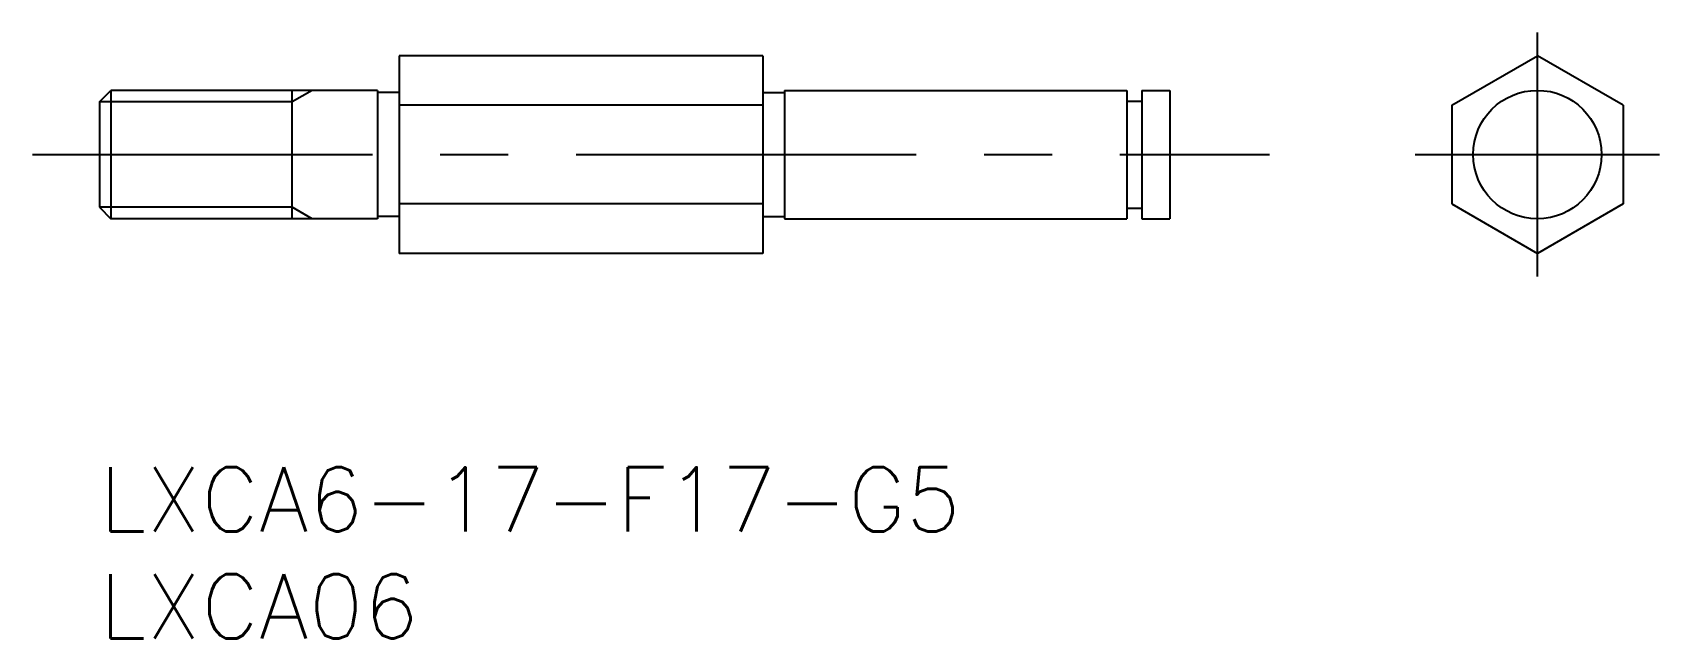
# Model space of a CAD drawing. Extents: x -3.1 to 72.9, y -8 to 20.3.
import ezdxf

# ---------------------------------------------------------------- set-up
doc = ezdxf.new("R2010")
doc.units = 0
doc.header["$LTSCALE"] = 0.5
doc.linetypes.add('CENTER', pattern=[50.8, 31.75, -6.35, 6.35, -6.35])
for name, color, linetype in [('MSM_CENTER', 1, 'CENTER'), ('MSM_CONTINUOUS', 7, 'CONTINUOUS'), ('MSM_NARROW', 5, 'CONTINUOUS'), ('MSM_PART_NUMBER', 7, 'CONTINUOUS')]:
    doc.layers.add(name, color=color, linetype=linetype)
doc.styles.get("Standard").update_dxf_attribs({"font": 'txt.shx', "height": 3, "bigfont": 'bigfont.shx'})

# ---------------------------------------------------------------- blocks, each defined once
blk = doc.blocks.new('*U8')
at = {"layer": 'MSM_PART_NUMBER'}
blk.add_text('LXCA6-17-F17-G5', height=3, dxfattribs=at).set_placement((0, -3))
blk = doc.blocks.new('*U9')
at = {"layer": 'MSM_PART_NUMBER'}
blk.add_text('LXCA06', height=3, dxfattribs=at).set_placement((0, -8))

msp = doc.modelspace()

# ---------------------------------------------------------------- linework, layer by layer
at = {"layer": 'MSM_CENTER'}
for p, q in [((67.178, 8.916), (67.178, 20.321)), ((-3.122, 14.619), (54.656, 14.619)), ((61.475, 14.619), (72.88, 14.619))]:
    msp.add_line(p, q, dxfattribs=at)
at = {"layer": 'MSM_CONTINUOUS'}
for p, q in [((14, 19.238), (14, 10)), ((31, 19.238), (14, 19.238)), ((31, 19.238), (31, 10)), ((63.178, 16.928), (67.178, 19.238)), ((71.178, 16.928), (67.178, 19.238)), ((0, 17.077), (0.541, 17.619)), ((0.541, 17.619), (0.541, 11.619)), ((13, 17.619), (0.541, 17.619)), ((9, 11.619), (9, 17.619)), ((13, 17.619), (13, 11.619)), ((14, 17.519), (13, 17.519)), ((31, 17.519), (32, 17.519)), ((32, 17.619), (48, 17.619)), ((32, 17.619), (32, 11.619)), ((48, 17.619), (48, 11.619)), ((48.7, 17.619), (48.7, 11.619)), ((48.7, 17.619), (50, 17.619)), ((50, 17.619), (50, 11.619)), ((0, 17.077), (0, 12.16)), ((31, 16.928), (14, 16.928)), ((48, 17.119), (48.7, 17.119)), ((63.178, 16.928), (63.178, 12.309)), ((71.178, 16.928), (71.178, 12.309)), ((31, 12.309), (14, 12.309)), ((63.178, 12.309), (67.178, 10)), ((71.178, 12.309), (67.178, 10)), ((0, 12.16), (0.541, 11.619)), ((13, 11.619), (0.541, 11.619)), ((14, 11.719), (13, 11.719)), ((31, 11.719), (32, 11.719)), ((32, 11.619), (48, 11.619)), ((48, 12.119), (48.7, 12.119)), ((48.7, 11.619), (50, 11.619)), ((31, 10), (14, 10))]:
    msp.add_line(p, q, dxfattribs=at)
msp.add_circle((67.178, 14.619), 3, dxfattribs=at)
at = {"layer": 'MSM_NARROW'}
for p, q in [((9.938, 17.619), (9, 17.077)), ((9, 17.077), (0, 17.077)), ((9, 12.16), (0, 12.16)), ((9.938, 11.619), (9, 12.16))]:
    msp.add_line(p, q, dxfattribs=at)

# ---------------------------------------------------------------- block references
at = {"layer": 'MSM_CONTINUOUS'}
for name in ['*U8', '*U9']:
    msp.add_blockref(name, (0, 0), dxfattribs=at)

doc.saveas('drawing.dxf')
